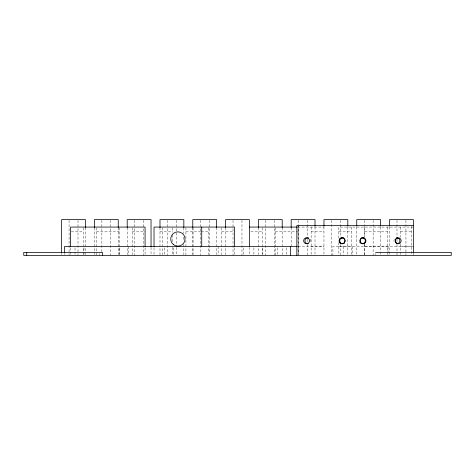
<?xml version="1.0" encoding="UTF-8"?>
<svg xmlns="http://www.w3.org/2000/svg" width="475" height="475" viewBox="0 0 475 475"><rect width="100%" height="100%" fill="white"/><g stroke="black" fill="none" stroke-linecap="round" stroke-linejoin="round"><path stroke-width="0.36" stroke-dasharray="2.38 1.78" d="M297.801 227.068L323.956 227.068M413.387 227.068L338.859 227.068L338.859 238.373M71.268 231.836L83.374 231.836M96.49 231.836L119.148 231.836M132.264 231.836L145.083 231.836M159.992 231.836L172.811 231.836M185.927 231.836L200.545 231.836M201.275 231.836L208.584 231.836M221.7 231.836L234.519 231.836M250.848 231.836L262.242 231.836M275.363 231.836L298.015 231.836M311.137 231.836L323.956 231.836M338.859 231.836L351.678 231.836M364.794 231.836L387.452 231.836M400.567 231.836L413.387 231.836M311.137 246.145L323.956 246.145M338.859 246.145L351.678 246.145M364.794 246.145L387.452 246.145M400.567 246.145L413.387 246.145M298.11 246.442L323.956 246.442M413.387 246.442L332.898 246.442L332.898 255.39M413.387 253.199L413.387 255.39M411.73 226.302L411.73 254.659M405.935 220.341L405.935 255.39M400.567 227.068L400.567 237.233M400.567 243.77L400.567 254.659M396.993 220.341L396.993 238.592M396.993 239.323L396.993 243.705M396.993 244.435L396.993 255.39M389.542 226.913L389.542 254.659M388.051 246.442L388.051 255.39M387.452 227.068L387.452 255.39M380.594 226.913L380.594 254.659M375.529 253.597L375.529 254.79M373.142 220.341L373.142 255.39M364.794 227.068L364.794 237.233M364.794 244.049L364.794 255.39M364.2 220.341L364.2 237.138M364.2 244.435L364.2 255.39M356.749 226.913L356.749 254.659M352.278 246.442L352.278 255.39M351.678 227.068L351.678 254.659M347.801 226.913L347.801 254.659M343.33 246.442L343.33 255.39M340.349 220.341L340.349 237.138M340.349 244.435L340.349 255.39M338.859 242.571L338.859 255.39M331.407 220.341L331.407 255.39M323.956 226.913L323.956 255.39M315.008 226.913L315.008 254.659M311.137 227.068L311.137 254.659M307.557 220.341L307.557 238.592M307.557 239.323L307.557 243.705M307.557 244.435L307.557 255.39M298.615 220.341L298.615 255.39M298.353 225.578L298.353 254.659M298.015 227.792L298.015 255.39M291.163 227.644L291.163 245.896M286.68 247.819L286.68 255.39M282.215 227.644L282.215 254.659M277.756 247.819L277.756 254.701M275.363 227.792L275.363 255.39M274.764 220.341L274.764 255.39M265.822 220.341L265.822 255.39M262.841 247.819L262.841 255.39M262.242 227.792L262.242 254.659M258.37 227.644L258.37 254.659M253.899 247.819L253.899 255.39M249.422 247.356L249.422 255.39M243.461 247.819L243.461 254.701M241.971 220.341L241.971 255.39M234.519 247.819L234.519 254.701M233.029 220.341L233.029 255.39M225.578 227.644L225.578 254.659M221.7 227.792L221.7 254.659M218.12 246.442L218.12 255.39M216.63 227.644L216.63 254.659M209.178 220.341L209.178 255.39M208.584 227.792L208.584 254.659M200.236 220.341L200.236 255.39M193.082 227.792L193.082 254.659M192.785 227.644L192.785 254.659M185.927 227.792L185.927 255.39M183.837 227.644L183.837 233.486M183.837 237.138L183.837 240.783M183.837 244.435L183.837 254.659M176.385 220.341L176.385 246.626M176.385 247.356L176.385 255.39M173.405 247.819L173.405 255.39M172.811 227.792L172.811 232.15M172.811 235.054L172.811 243.04M172.811 247.398L172.811 254.659M167.443 220.341L167.443 255.39M164.463 247.819L164.463 255.39M162.67 227.792L162.67 254.659M159.992 227.644L159.992 255.39M154.025 247.819L154.025 254.701M151.044 247.356L151.044 254.659M145.083 247.819L145.083 254.701M143.593 220.341L143.593 255.39M134.651 220.341L134.651 255.39M132.264 227.792L132.264 254.659M128.689 246.442L128.689 255.39M127.199 227.644L127.199 254.659M119.742 247.819L119.742 255.39M119.148 227.792L119.148 254.659M118.251 227.644L118.251 254.659M110.8 220.341L110.8 255.39M101.858 220.341L101.858 251.738M99.471 253.597L99.471 255.39M96.49 227.792L96.49 255.39M94.406 227.644L94.406 254.659M85.458 227.644L85.458 254.659M83.968 247.819L83.968 255.39M83.374 227.792L83.374 254.659M78.007 220.341L78.001 255.39M75.026 247.819L75.026 255.39M70.555 247.819L70.555 254.701M69.065 220.341L69.071 255.39M64.594 253.323L64.594 254.701M61.613 253.199L61.613 254.659M310.442 239.287A2.981 2.975 89.9 0 1 310.442 242.268M394.102 241.549A2.981 2.981 -89.9 0 1 394.398 239.287"/><path stroke-width="0.71" d="M396.981 243.758L397.747 243.657A2.981 2.945 -89.9 0 0 397.747 237.898L396.209 237.898M397.462 237.898L398.994 237.898A2.981 2.945 89.9 0 1 398.994 243.663L397.462 243.657A2.981 2.975 89.5 0 1 397.462 237.898A2.981 2.975 89.7 0 0 397.462 243.663M413.387 225.578L296.839 225.578L296.839 255.39M249.422 227.068L297.392 227.068M297.392 246.442L64.594 246.442L64.594 252.635M375.624 252.403L451.25 252.403L451.25 255.39L23.75 255.39L23.75 252.403L102.452 252.403L102.452 255.39M307.907 243.752L307.099 243.657A2.981 2.945 -90 0 1 307.099 237.898L308.631 237.898M413.387 252.635L413.387 219.61L389.542 219.61L389.542 226.183M380.594 226.183L380.594 219.61L356.749 219.61L356.749 226.183M347.801 226.183L347.801 219.61L323.956 219.61L323.956 226.183M315.008 226.183L315.008 219.61L291.163 219.61L291.163 227.644M290.563 246.442L290.563 255.39M282.215 227.644L282.215 219.61L258.37 219.61L258.37 227.644M249.422 246.626L249.422 219.61L225.578 219.61L225.578 227.644M234.519 246.442L234.519 227.068L154.025 227.068L154.025 246.442M216.63 227.644L216.63 219.61L192.785 219.61L192.785 227.644M201.727 227.068L201.727 246.442M183.837 227.644L183.837 219.61L159.992 219.61L159.992 227.644M151.044 246.626L151.044 219.61L127.199 219.61L127.199 227.644M145.083 246.442L145.083 227.068L70.555 227.068L70.555 246.442M118.251 227.644L118.251 219.61L94.406 219.61L94.406 227.644M85.458 227.644L85.458 219.61L61.613 219.61L61.613 252.468M26.731 252.403L26.731 255.39M344.167 243.36A2.975 2.975 90 0 1 339.72 241.039A2.975 2.975 90 0 1 343.704 237.981M365.388 242.529A2.975 2.975 -89.8 0 0 363.298 237.821A2.975 2.975 -89.8 0 0 360.27 241.989A2.975 2.975 -89.8 0 0 365.388 242.529A2.975 2.975 89.9 0 0 365.56 242.268M361.148 238.058A2.975 2.975 -89.9 0 1 365.328 240.938A2.975 2.975 -89.9 0 1 360.875 243.36M359.955 242.529A2.975 2.975 -89.9 0 1 359.783 242.268M339.773 238.872A2.975 2.975 -90 0 1 344.096 238.61A2.975 2.975 -90 0 1 344.096 242.945A2.975 2.975 -90 0 1 339.773 242.689M364.473 243.36A2.975 2.975 89.9 0 1 360.014 240.938A2.975 2.975 89.9 0 1 364.194 238.058M308.097 243.36L306.66 243.758A2.981 2.945 90 0 1 303.662 240.777A2.981 2.945 90 0 1 306.66 237.797L308.103 238.195A2.981 2.975 -89.9 0 1 308.103 243.366M173.393 244.566A7.155 7.155 0 0 0 184.947 240.089A7.155 7.155 0 0 0 175.293 232.322A7.155 7.155 0 0 0 173.393 244.566M339.483 239.293A2.975 2.975 90 0 0 342.059 243.758A2.975 2.975 90 0 0 344.63 239.293A2.975 2.975 90 0 0 339.483 239.293"/></g></svg>
